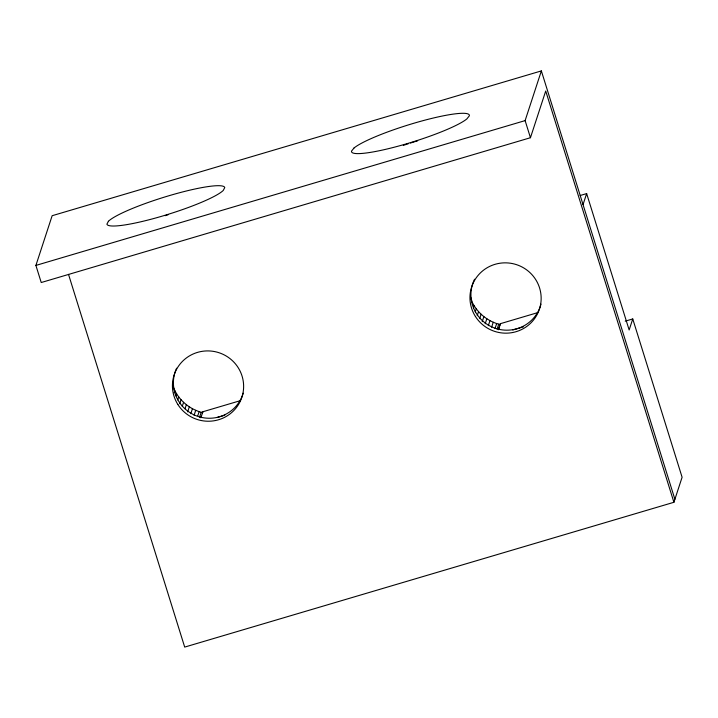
<?xml version="1.0" encoding="UTF-8"?>
<svg xmlns="http://www.w3.org/2000/svg" width="718" height="718" viewBox="0 0 718 718"><rect width="100%" height="100%" fill="white"/><g stroke="black" fill="none" stroke-linecap="round" stroke-linejoin="round"><path stroke-width="1.08" d="M240.162 400.716L202.862 411.755L202.638 412.662C189.534 409.413 177.929 399.72 173.289 386.921M498.525 329.607L500.383 323.683L537.683 312.644M68.515 274.375L184.697 647.089L673.915 502.286L545.716 91.015L530.449 137.721L41.231 282.524L35.9 265.418L52.145 215.714L541.363 70.911L674.893 499.288M174.196 392.755L174.851 390.754M175.991 395.914L176.646 393.904M177.732 399.908L178.71 396.901M179.724 403.713L181.035 399.711M182.273 406.316L183.584 402.313M185.038 408.695L186.348 404.692M187.667 411.836L189.31 406.828M190.8 413.712L192.442 408.704M194.084 415.318L195.718 410.31M197.818 415.641L199.128 411.638M199.568 417.257L201.202 412.24M200.896 417.768L202.862 411.755M530.449 137.721L525.118 120.606L541.363 70.911M473.521 307.842L474.176 305.841L472.381 302.682L470.73 297.396M475.262 311.836L476.24 308.83L474.176 305.841M477.246 315.651L478.556 311.639L476.24 308.83M479.795 318.254L481.105 314.242L478.556 311.639M482.236 321.628L483.869 316.62L481.105 314.242M485.197 323.764L486.831 318.756L483.869 316.62M488.33 325.649L489.963 320.632L486.831 318.756M491.606 327.255L493.248 322.247L489.963 320.632M495.016 328.575L496.659 323.567L493.248 322.247M497.089 329.185L498.732 324.177M498.418 329.697L500.383 323.683M583.034 204.612L586.642 193.591L580.189 195.502M625.225 321.17L632.755 318.945L629.147 329.966L586.642 193.591M673.915 502.286L682.1 477.246L632.755 318.945M35.9 265.418L525.118 120.606M217.374 417.409L224.833 415.201M512.769 329.975L523.431 326.825M496.659 323.567L500.159 324.599M243.205 393.177A35.658 35.11 18.1 0 1 196.624 415.946A35.658 35.11 18.1 0 1 176.61 368.199M540.995 304.127A35.658 35.11 18.1 0 1 494.155 327.884A35.658 35.11 18.1 0 1 474.58 279.212M165.095 215.687A61.685 8.778 -17.3 0 1 168.165 214.718M403.336 145.386A61.685 8.778 -17.3 0 1 408.407 143.708M410.463 143.044A61.685 8.778 -17.3 0 1 417.652 140.818M108.409 221.288L106.919 224.124A61.685 8.778 -17.3 0 0 160.114 216.737A61.685 8.778 -17.3 0 0 223.262 190.432L224.752 187.586A61.685 8.778 -17.3 0 0 171.557 194.973A61.685 8.778 -17.3 0 0 108.409 221.288M354.019 147.998L351.524 151.121A61.685 8.778 -17.3 0 0 400.895 145.422A61.685 8.778 -17.3 0 0 466.871 118.91L469.366 115.786A61.685 8.778 -17.3 0 0 419.994 121.486A61.685 8.778 -17.3 0 0 354.019 147.998M475.415 316.459A35.658 35.11 18.1 0 0 537.037 314.717A35.658 35.11 18.1 0 0 504.215 262.86A35.658 35.11 18.1 0 0 475.415 316.459M177.884 404.521A35.658 35.11 18.1 0 0 239.507 402.78A35.658 35.11 18.1 0 0 206.685 350.923A35.658 35.11 18.1 0 0 177.884 404.521"/></g></svg>
